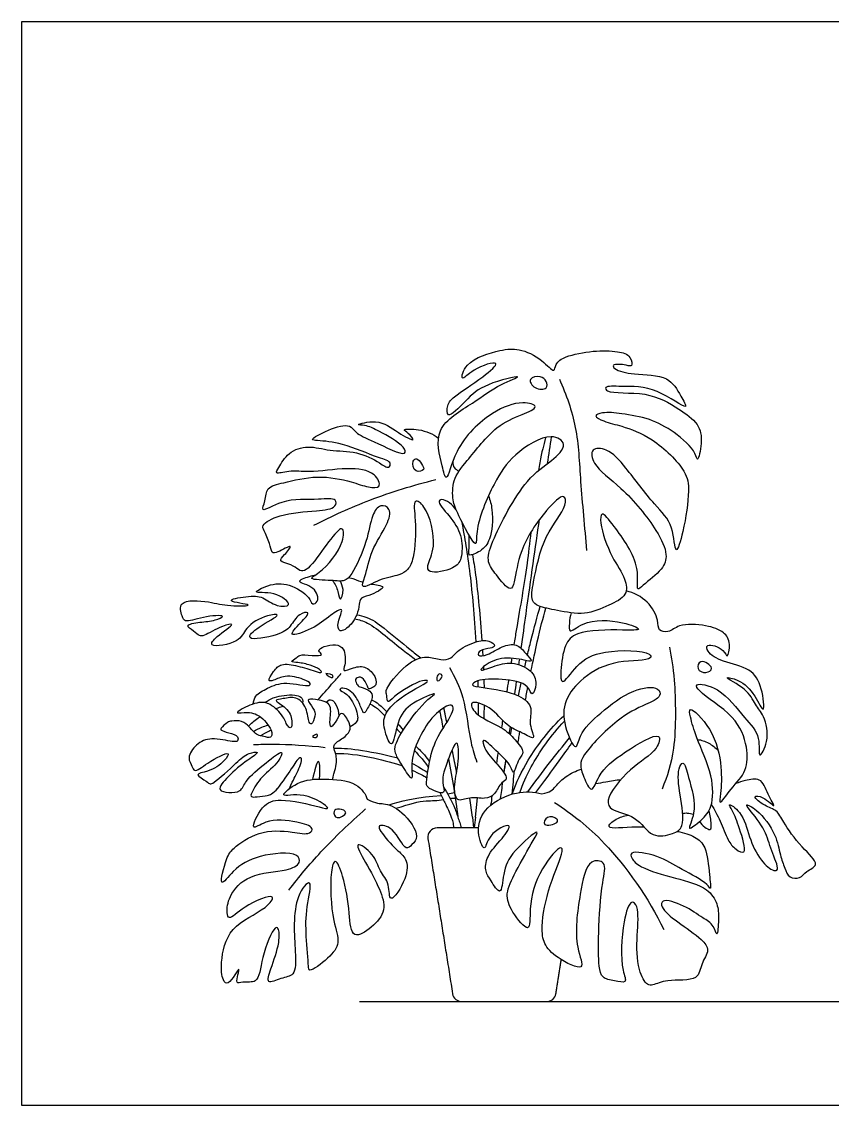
# Model space of a CAD drawing. Header units: millimetres. Extents: x 0.2 to 27.9, y 0.2 to 5.6.
# Drawn here: x 16.639 to 18.007, y 0.156 to 1.984 of the extents above; entities that cross this region are included whole.
import ezdxf

# ---------------------------------------------------------------- set-up
doc = ezdxf.new("R2010")
doc.units = ezdxf.units.MM
for name, color, linetype, true_color in [('AG-DIAGRAM', 7, 'Continuous', 0xfecc66), ('AG-PLANTS', 7, 'Continuous', 0x66ccff), ('X-VPRT', 6, 'Continuous', 0xff00ff)]:
    doc.layers.add(name, color=color, linetype=linetype, true_color=true_color)

msp = doc.modelspace()

# ---------------------------------------------------------------- linework, layer by layer
at = {"layer": 'AG-DIAGRAM'}
msp.add_line((17.2089, 0.3307), (21.7098, 0.3307), dxfattribs=at)
at = {"layer": 'AG-PLANTS'}
for p, q in [((17.3996, 0.6421), (17.3952, 0.6742)), ((17.4047, 0.6421), (17.408, 0.6743)), ((17.3996, 0.6421), (17.4013, 0.6239)), ((17.4047, 0.6421), (17.4029, 0.6239))]:
    msp.add_line(p, q, dxfattribs=at)
for centre, start, end in [((17.34, 0.6083), 90, 189.0255), ((17.3816, 0.3463), 189.0255, 270), ((17.5252, 0.3463), 270, 350.9745)]:
    msp.add_arc(centre, 0.0156, start, end, dxfattribs=at)
for points, knots in [([(17.5369, 1.3962), (17.5337, 1.3952), (17.5159, 1.4171), (17.4783, 1.4337), (17.4467, 1.4309), (17.388, 1.4139), (17.3781, 1.3734), (17.4005, 1.3999), (17.4543, 1.416), (17.4143, 1.3809), (17.3689, 1.353), (17.3571, 1.3394), (17.3553, 1.3101), (17.3919, 1.3488), (17.4175, 1.3728), (17.4969, 1.3916), (17.4402, 1.3707), (17.403, 1.3406), (17.331, 1.301), (17.3479, 1.2397), (17.3563, 1.2012), (17.37, 1.2699), (17.4297, 1.3263), (17.4794, 1.3451), (17.5164, 1.3357), (17.4786, 1.319), (17.4384, 1.3037), (17.3913, 1.2435), (17.3656, 1.2131), (17.3659, 1.1749), (17.3744, 1.1544), (17.4088, 1.0877), (17.4038, 1.1317), (17.4353, 1.2071), (17.4666, 1.2536), (17.5289, 1.2933), (17.5633, 1.2714), (17.5305, 1.2391), (17.4878, 1.215), (17.4325, 1.1103), (17.423, 1.0725), (17.439, 1.0525), (17.4641, 1.0196), (17.4723, 1.0427), (17.4784, 1.0957), (17.519, 1.156), (17.556, 1.1917), (17.5589, 1.1626), (17.5179, 1.1171), (17.5035, 1.0425), (17.4974, 1.0076), (17.5116, 0.9968), (17.5443, 0.9907), (17.5894, 0.9813), (17.6285, 0.9989), (17.6627, 1.0146), (17.6585, 1.0469), (17.6337, 1.0801), (17.6144, 1.1338), (17.617, 1.1611), (17.6426, 1.1283), (17.6854, 1.0695), (17.675, 1.0201), (17.6898, 1.0361), (17.7215, 1.0584), (17.7304, 1.0865), (17.7106, 1.1293), (17.6545, 1.1991), (17.6035, 1.2323), (17.5979, 1.2662), (17.6309, 1.2638), (17.6603, 1.2308), (17.7058, 1.1685), (17.7401, 1.1384), (17.7415, 1.0754), (17.7579, 1.1302), (17.7666, 1.1918), (17.7615, 1.2279), (17.7052, 1.2833), (17.6537, 1.302), (17.6243, 1.3084), (17.6024, 1.3194), (17.6219, 1.3262), (17.653, 1.3231), (17.7002, 1.3148), (17.7397, 1.2936), (17.777, 1.2611), (17.7795, 1.2375), (17.7887, 1.2764), (17.7827, 1.3072), (17.7464, 1.3323), (17.6964, 1.3624), (17.6283, 1.3554), (17.6216, 1.3703), (17.6573, 1.3678), (17.7079, 1.3707), (17.7695, 1.3225), (17.7496, 1.356), (17.7312, 1.3891), (17.6744, 1.388), (17.6409, 1.3954), (17.6341, 1.4076), (17.6593, 1.4055), (17.6708, 1.4008), (17.6675, 1.4218), (17.6434, 1.4292), (17.6039, 1.4296), (17.5583, 1.4212), (17.5396, 1.4087), (17.539, 1.3968), (17.5369, 1.3962)], [0, 0, 0, 0, 0.285523, 0.64879, 0.969356, 1.403679, 1.671731, 1.94383, 2.290215, 2.602994, 3.032728, 3.274156, 3.492314, 3.828568, 4.219073, 4.618393, 4.926852, 5.353175, 5.826671, 6.257135, 6.511737, 6.89578, 7.420596, 7.833428, 8.092864, 8.37831, 8.766082, 9.249726, 9.605625, 9.924305, 10.223839, 10.635428, 10.888182, 11.403299, 11.842796, 12.30237, 12.579392, 12.904874, 13.316499, 13.921158, 14.255121, 14.538209, 14.858029, 15.063747, 15.475125, 15.975418, 16.315928, 16.528133, 16.966508, 17.465169, 17.778316, 17.986082, 18.307042, 18.686523, 19.055149, 19.377089, 19.660204, 20.029583, 20.461515, 20.679078, 20.979506, 21.483304, 21.810752, 21.996821, 22.352555, 22.637855, 23.009704, 23.547779, 23.9872, 24.2503, 24.51391, 24.889467, 25.381594, 25.778071, 26.119873, 26.441075, 26.903781, 27.234265, 27.72023, 28.138417, 28.454392, 28.677466, 28.870962, 29.192852, 29.578433, 29.963294, 30.358181, 30.542529, 30.836681, 31.156631, 31.512767, 31.955057, 32.400012, 32.539132, 32.828812, 33.26531, 33.675711, 33.919437, 34.264709, 34.678954, 35.005253, 35.144419, 35.402593, 35.5732, 35.781497, 36.049843, 36.409106, 36.792502, 37.049861, 37.230259, 37.230259, 37.230259, 37.230259]), ([(17.5056, 1.367), (17.4997, 1.3704), (17.4919, 1.3832), (17.5156, 1.3875), (17.5254, 1.3788), (17.5275, 1.3628), (17.5119, 1.3633), (17.5056, 1.367)], [0, 0, 0, 0, 0.221136, 0.451325, 0.651306, 0.837725, 1.078938, 1.078938, 1.078938, 1.078938]), ([(17.5465, 1.3813), (17.5582, 1.3552), (17.578, 1.2994), (17.5813, 1.2075), (17.5893, 1.1307), (17.5922, 1.0919)], [0, 0, 0, 0, 0.519161, 1.055696, 1.661045, 1.661045, 1.661045, 1.661045]), ([(17.3723, 1.1603), (17.3676, 1.1691), (17.3488, 1.1817), (17.3394, 1.1723), (17.3668, 1.1452), (17.3832, 1.1151), (17.3826, 1.0779), (17.3697, 1.06), (17.3254, 1.0513), (17.3227, 1.0691), (17.3411, 1.0987), (17.3248, 1.1652), (17.2981, 1.1822), (17.3055, 1.1387), (17.3021, 1.0814), (17.292, 1.0593), (17.275, 1.0489), (17.2447, 1.0454), (17.2087, 1.0234), (17.2208, 1.0517), (17.2273, 1.0929), (17.2555, 1.1324), (17.2642, 1.1626), (17.2427, 1.1715), (17.2284, 1.149), (17.2229, 1.107), (17.1983, 1.0536), (17.1838, 1.0386), (17.1634, 1.042), (17.1179, 1.0423), (17.1467, 1.0553), (17.1843, 1.1022), (17.1822, 1.1313), (17.1704, 1.1252), (17.1455, 1.0908), (17.1188, 1.0541), (17.1054, 1.0593), (17.0946, 1.0687), (17.0708, 1.0729), (17.0825, 1.0842), (17.1002, 1.1058), (17.0711, 1.0882), (17.0598, 1.087), (17.0579, 1.1048), (17.0483, 1.1247), (17.0427, 1.1363), (17.0776, 1.155), (17.1331, 1.1586), (17.1696, 1.1622), (17.1706, 1.1818), (17.1359, 1.1762), (17.0817, 1.1812), (17.0398, 1.1527), (17.0513, 1.177), (17.0507, 1.1997), (17.084, 1.2067), (17.1372, 1.2205), (17.1946, 1.2092), (17.2212, 1.1985), (17.2481, 1.1965), (17.2343, 1.2271), (17.187, 1.2327), (17.1248, 1.2225), (17.0934, 1.2282), (17.0647, 1.2193), (17.0741, 1.2339), (17.0882, 1.2593), (17.1231, 1.2702), (17.1594, 1.2591), (17.204, 1.2603), (17.241, 1.2423), (17.2581, 1.2286), (17.2641, 1.2421), (17.237, 1.2489), (17.1824, 1.2738), (17.142, 1.2773), (17.1225, 1.2783), (17.1582, 1.2975), (17.1931, 1.307), (17.203, 1.2885), (17.2314, 1.2775), (17.2902, 1.2475), (17.2834, 1.271), (17.2421, 1.2935), (17.2214, 1.3036), (17.1982, 1.3035), (17.243, 1.3148), (17.2696, 1.2929), (17.3071, 1.2724), (17.2921, 1.2902), (17.2784, 1.2972), (17.3134, 1.2975), (17.3326, 1.2887), (17.3425, 1.2817)], [0, 0, 0, 0, 0.306691, 0.445252, 0.770735, 1.114017, 1.439483, 1.699678, 2.046761, 2.229809, 2.554735, 3.016675, 3.248316, 3.567005, 4.008224, 4.273047, 4.506832, 4.833051, 5.137223, 5.368307, 5.744195, 6.141475, 6.427134, 6.643163, 6.901199, 7.278679, 7.707743, 7.941565, 8.205175, 8.525581, 8.751062, 9.202966, 9.458378, 9.606679, 9.983907, 10.352091, 10.529832, 10.750384, 10.987527, 11.182938, 11.409939, 11.674896, 11.849606, 12.068151, 12.338, 12.507689, 12.827927, 13.268541, 13.58627, 13.760979, 14.057739, 14.499295, 14.825097, 15.04029, 15.296319, 15.595328, 16.019303, 16.444159, 16.755155, 16.989302, 17.243146, 17.62552, 18.072519, 18.402975, 18.656372, 18.828503, 19.133746, 19.457697, 19.800374, 20.175181, 20.539559, 20.770404, 20.917377, 21.181506, 21.630318, 21.996628, 22.163033, 22.475346, 22.81097, 23.030579, 23.36033, 23.772702, 23.951425, 24.338973, 24.629794, 24.810089, 25.112412, 25.477675, 25.771528, 25.975037, 26.141363, 26.415904, 26.753463, 26.753463, 26.753463, 26.753463]), ([(17.5233, 1.2827), (17.5198, 1.2685), (17.5162, 1.2575), (17.5121, 1.2317), (17.5114, 1.2271)], [0, 0, 0, 0, 0.3713859, 0.4450513, 0.4450513, 0.4450513, 0.4450513]), ([(17.3137, 1.238), (17.3111, 1.2418), (17.3066, 1.2495), (17.2969, 1.2433), (17.3012, 1.2218), (17.3213, 1.2276), (17.316, 1.2344), (17.3137, 1.238)], [0, 0, 0, 0, 0.1937887, 0.3453978, 0.5755782, 0.775032, 0.9504314, 0.9504314, 0.9504314, 0.9504314]), ([(17.3664, 1.2417), (17.367, 1.2381), (17.3662, 1.2324), (17.3738, 1.2276), (17.3772, 1.2258)], [0, 0, 0, 0, 0.1849238, 0.2902732, 0.2902732, 0.2902732, 0.2902732]), ([(17.1322, 1.1345), (17.1629, 1.1504), (17.2259, 1.1791), (17.3003, 1.2024), (17.338, 1.2116)], [0, 0, 0, 0, 0.570083, 1.174523, 1.174523, 1.174523, 1.174523]), ([(17.4268, 1.184), (17.4297, 1.1769), (17.4358, 1.1514), (17.4318, 1.1107), (17.416, 1.0909), (17.391, 1.0803), (17.395, 1.0954), (17.3943, 1.1099), (17.3941, 1.1176)], [0.796451, 0.796451, 0.796451, 0.796451, 0.970193, 1.365661, 1.650687, 1.894684, 2.080184, 2.300457, 2.300457, 2.300457, 2.300457]), ([(17.3812, 1.1417), (17.3868, 1.1117), (17.3945, 1.0718), (17.4028, 0.9809), (17.4055, 0.9376)], [0, 0, 0, 0, 0.5353436, 0.961061, 0.961061, 0.961061, 0.961061]), ([(17.4821, 0.9266), (17.4849, 0.9467), (17.4964, 1.0288), (17.5061, 1.0973), (17.5129, 1.1445)], [0.7954677, 0.7954677, 0.7954677, 0.7954677, 0.9938067, 1.6275405, 1.6275405, 1.6275405, 1.6275405]), ([(17.4985, 1.1231), (17.4963, 1.1045), (17.4881, 1.0369), (17.4802, 0.998), (17.4711, 0.9415), (17.4698, 0.9331)], [0.882865, 0.882865, 0.882865, 0.882865, 1.102869, 1.7035674, 1.8027737, 1.8027737, 1.8027737, 1.8027737]), ([(17.3997, 1.0848), (17.4016, 1.0747), (17.4072, 1.0396), (17.4128, 0.9794), (17.4155, 0.94)], [0.2580911, 0.2580911, 0.2580911, 0.2580911, 0.4722426, 0.9502416, 0.9502416, 0.9502416, 0.9502416]), ([(17.2085, 1.0012), (17.2077, 0.9892), (17.199, 0.9676), (17.1736, 0.9505), (17.1708, 0.9715), (17.1857, 0.9996), (17.1558, 0.9802), (17.1335, 0.9601), (17.0836, 0.9432), (17.1096, 0.9698), (17.1288, 0.9903), (17.1042, 0.985), (17.0927, 0.9621), (17.0728, 0.9482), (17.0109, 0.9375), (17.0385, 0.965), (17.0819, 0.9855), (17.0492, 0.9831), (17.0149, 0.9627), (17.0085, 0.9355), (16.9505, 0.9266), (16.968, 0.9483), (17.0042, 0.9714), (16.9742, 0.9643), (16.9483, 0.9482), (16.9384, 0.9469), (16.9302, 0.9561), (16.9113, 0.9665), (16.9424, 0.9718), (16.9624, 0.9726), (16.9881, 0.9837), (16.9427, 0.981), (16.9146, 0.9692), (16.9092, 0.9812), (16.9012, 1.0108), (16.9591, 1.0056), (16.984, 0.9979), (17.0419, 0.9987), (16.9741, 1.0067), (17.0218, 1.0157), (17.0462, 1.015), (17.0666, 0.9968), (17.1002, 0.9976), (17.0663, 1.0246), (17.0227, 1.0177), (17.0577, 1.036), (17.0897, 1.0376), (17.1246, 1.0158), (17.128, 0.9993), (17.142, 1.0055), (17.1351, 1.0324), (17.0973, 1.0386), (17.1195, 1.0469), (17.1315, 1.0501), (17.1348, 1.0507)], [0, 0, 0, 0, 0.287935, 0.509921, 0.694845, 0.914775, 1.130892, 1.432522, 1.708191, 1.940059, 2.158215, 2.336316, 2.574966, 2.826451, 3.144649, 3.375115, 3.663944, 3.858531, 4.162692, 4.413969, 4.719779, 4.911773, 5.181826, 5.374351, 5.652333, 5.788703, 5.959159, 6.132544, 6.351659, 6.597297, 6.772982, 7.044017, 7.308028, 7.459546, 7.676358, 7.995067, 8.291067, 8.549749, 8.807462, 9.047756, 9.303575, 9.553937, 9.761509, 10.024418, 10.284683, 10.507621, 10.794183, 11.091229, 11.26134, 11.401871, 11.631567, 11.870432, 12.076436, 12.158603, 12.158603, 12.158603, 12.158603]), ([(17.1637, 1.0412), (17.1677, 1.0359), (17.1738, 1.0219), (17.1756, 1.0025), (17.1845, 1.0243), (17.1778, 1.0367), (17.1769, 1.0404)], [27.2283359, 27.2283359, 27.2283359, 27.2283359, 27.3931155, 27.5699316, 27.7653647, 27.9080584, 27.9080584, 27.9080584, 27.9080584]), ([(17.2446, 1.0259), (17.2396, 1.0228), (17.2303, 1.0165), (17.2108, 1.0138), (17.2091, 1.0048), (17.2085, 1.0012)], [14.2266629, 14.2266629, 14.2266629, 14.2266629, 14.4267737, 14.627591, 14.7851848, 14.7851848, 14.7851848, 14.7851848]), ([(17.2288, 1.0354), (17.2329, 1.0347), (17.2412, 1.0337), (17.2514, 1.0307), (17.2462, 1.0269), (17.2446, 1.0259)], [13.7758744, 13.7758744, 13.7758744, 13.7758744, 13.9308647, 14.0941575, 14.2266629, 14.2266629, 14.2266629, 14.2266629]), ([(17.5662, 0.9867), (17.5644, 0.981), (17.5636, 0.9707), (17.5617, 0.949), (17.5889, 0.9762), (17.6487, 0.9744), (17.6924, 0.9568), (17.6477, 0.9582), (17.5756, 0.9577), (17.5541, 0.9329), (17.5484, 0.8924), (17.5492, 0.8597), (17.5781, 0.904), (17.6179, 0.9251), (17.6994, 0.9236), (17.7035, 0.9049), (17.6398, 0.9085), (17.5868, 0.8806), (17.5529, 0.8396), (17.5524, 0.7987), (17.5752, 0.7479), (17.5804, 0.7853), (17.6167, 0.8191), (17.6663, 0.8578), (17.7139, 0.8642), (17.7196, 0.8437), (17.688, 0.8308), (17.6433, 0.8087), (17.5875, 0.75), (17.5808, 0.7306), (17.5865, 0.7111), (17.6019, 0.678), (17.613, 0.7187), (17.6521, 0.7497), (17.7223, 0.7919), (17.7107, 0.7508), (17.6652, 0.7267), (17.623, 0.6731), (17.6338, 0.6514), (17.6777, 0.6462), (17.7002, 0.6052), (17.738, 0.6131), (17.76, 0.6255), (17.7495, 0.6801), (17.745, 0.7203), (17.7567, 0.7398), (17.7654, 0.7045), (17.7811, 0.6534), (17.7583, 0.6144), (17.7886, 0.6382), (17.8065, 0.6593), (17.8068, 0.7142), (17.7774, 0.7741), (17.7685, 0.8075), (17.7634, 0.8337), (17.8091, 0.7875), (17.8211, 0.7285), (17.8201, 0.6862), (17.8143, 0.6583), (17.8381, 0.6932), (17.8643, 0.7187), (17.8649, 0.7622), (17.8452, 0.8146), (17.7841, 0.8497), (17.7734, 0.8701), (17.8221, 0.8602), (17.8571, 0.8091), (17.8875, 0.7817), (17.8804, 0.7337), (17.9021, 0.773), (17.8939, 0.8125), (17.8761, 0.832), (17.865, 0.8587), (17.8169, 0.8813), (17.8536, 0.8733), (17.8759, 0.8514), (17.8946, 0.809), (17.8893, 0.8637), (17.87, 0.8943), (17.8239, 0.9026), (17.7964, 0.9185), (17.7933, 0.9369), (17.8252, 0.927), (17.83, 0.9071), (17.8366, 0.9364), (17.8248, 0.956), (17.794, 0.9668), (17.7487, 0.969), (17.7322, 0.9528), (17.7121, 0.9559), (17.7147, 0.9761), (17.6968, 1.0082), (17.6724, 1.0206), (17.6593, 1.0238)], [0, 0, 0, 0, 0.237893, 0.436762, 0.717287, 1.173867, 1.474506, 1.766186, 2.253235, 2.553874, 2.921707, 3.159837, 3.491818, 3.902114, 4.384007, 4.528258, 4.940099, 5.389693, 5.779789, 6.149369, 6.493218, 6.742732, 7.145676, 7.60319, 7.958588, 8.15015, 8.447268, 8.864119, 9.361876, 9.600775, 9.860702, 10.134356, 10.414722, 10.850853, 11.28953, 11.540013, 11.961896, 12.407305, 12.635258, 12.99092, 13.353566, 13.674409, 13.929088, 14.332617, 14.70325, 14.894246, 15.177827, 15.615377, 15.90087, 16.167428, 16.472509, 16.873533, 17.335816, 17.676842, 17.873021, 18.253831, 18.710934, 19.085305, 19.298453, 19.597134, 19.950678, 20.299952, 20.719438, 21.188523, 21.374174, 21.70675, 22.158285, 22.523652, 22.818779, 23.100961, 23.464192, 23.743588, 24.059354, 24.387995, 24.627563, 24.977316, 25.262638, 25.589293, 25.934712, 26.311881, 26.623618, 26.796501, 27.086182, 27.275838, 27.523287, 27.787307, 28.104017, 28.475111, 28.736772, 28.949073, 29.176943, 29.50867, 29.863902, 29.863902, 29.863902, 29.863902]), ([(17.4925, 0.9149), (17.4946, 0.9236), (17.5027, 0.9569), (17.509, 0.9802), (17.5141, 0.9976)], [0.7319537, 0.7319537, 0.7319537, 0.7319537, 0.8444771, 1.1896725, 1.1896725, 1.1896725, 1.1896725]), ([(17.4986, 0.8875), (17.5023, 0.9059), (17.5119, 0.951), (17.5188, 0.9773), (17.5236, 0.9949)], [1.0281083, 1.0281083, 1.0281083, 1.0281083, 1.267402, 1.6516058, 1.6516058, 1.6516058, 1.6516058]), ([(17.2011, 0.9768), (17.208, 0.9754), (17.2324, 0.9678), (17.2728, 0.9298), (17.2975, 0.9129), (17.3039, 0.9076)], [0.1634557, 0.1634557, 0.1634557, 0.1634557, 0.3552761, 0.8432445, 1.0376522, 1.0376522, 1.0376522, 1.0376522]), ([(17.2043, 0.9833), (17.2097, 0.9825), (17.2268, 0.9785), (17.251, 0.9614), (17.2896, 0.9285), (17.3067, 0.9153), (17.3125, 0.9109)], [0.183938, 0.183938, 0.183938, 0.183938, 0.33598, 0.672099, 1.091461, 1.306754, 1.306754, 1.306754, 1.306754]), ([(17.0296, 0.8328), (17.0302, 0.8375), (17.0323, 0.8482), (17.0552, 0.8605), (17.0832, 0.8727), (17.124, 0.8608), (17.1272, 0.8685), (17.1129, 0.876), (17.0835, 0.8828), (17.0657, 0.8729), (17.0521, 0.8702), (17.0646, 0.8893), (17.0765, 0.9027), (17.1057, 0.8973), (17.1311, 0.889), (17.1478, 0.8843), (17.1406, 0.8926), (17.1256, 0.899), (17.1072, 0.9031), (17.0902, 0.9034), (17.1033, 0.9108), (17.1076, 0.9168), (17.1272, 0.9147), (17.1505, 0.9142), (17.1363, 0.9232), (17.1506, 0.9312), (17.1682, 0.9344), (17.1853, 0.9277), (17.1858, 0.9), (17.1796, 0.8855), (17.2005, 0.8958), (17.2206, 0.8976), (17.2361, 0.8802), (17.2377, 0.8683), (17.2354, 0.8628), (17.2277, 0.859), (17.2243, 0.8577), (17.223, 0.8634), (17.2143, 0.8797), (17.205, 0.8777), (17.2011, 0.8745), (17.205, 0.8638), (17.2116, 0.8609), (17.2281, 0.8563), (17.2322, 0.8435), (17.2236, 0.8266), (17.2163, 0.8146), (17.2119, 0.8264), (17.2043, 0.8445), (17.1943, 0.8551), (17.1819, 0.8611), (17.1719, 0.8568), (17.1915, 0.8499), (17.2038, 0.8239), (17.2068, 0.81), (17.2044, 0.8017), (17.1973, 0.7958), (17.1933, 0.7944)], [0, 0, 0, 0, 0.210644, 0.48365, 0.806754, 1.152266, 1.256482, 1.463348, 1.77392, 2.030949, 2.183114, 2.412398, 2.650083, 2.941769, 3.250857, 3.437609, 3.572508, 3.804438, 4.063499, 4.242317, 4.413203, 4.566054, 4.821371, 5.045356, 5.198208, 5.387692, 5.632567, 5.850854, 6.140112, 6.31238, 6.540473, 6.796099, 7.053329, 7.240057, 7.370544, 7.533943, 7.623936, 7.747971, 7.982392, 8.136825, 8.249801, 8.423352, 8.576871, 8.800056, 8.988306, 9.237563, 9.413203, 9.574133, 9.829082, 10.045318, 10.250922, 10.381289, 10.594865, 10.901586, 11.109061, 11.266237, 11.467285, 11.467285, 11.467285, 11.467285]), ([(17.3461, 0.9079), (17.3387, 0.9088), (17.3216, 0.9162), (17.2864, 0.9017), (17.2504, 0.8567), (17.2556, 0.8485), (17.2556, 0.8318), (17.269, 0.8487), (17.3118, 0.8746), (17.3303, 0.872), (17.295, 0.8559), (17.2472, 0.821), (17.2503, 0.7888), (17.265, 0.7512), (17.2725, 0.8074), (17.2929, 0.8345), (17.3459, 0.8556), (17.3191, 0.8383), (17.2859, 0.7955), (17.2666, 0.7621), (17.2707, 0.7455), (17.2811, 0.7295), (17.3013, 0.6964), (17.2937, 0.7369), (17.3116, 0.7825), (17.3345, 0.8158), (17.3645, 0.8359), (17.3702, 0.8213), (17.3448, 0.7857), (17.3288, 0.7518), (17.3218, 0.7021), (17.3224, 0.6919), (17.3392, 0.6843), (17.3552, 0.6806), (17.346, 0.7039), (17.3567, 0.7341), (17.3758, 0.7831), (17.3778, 0.7308), (17.3678, 0.7012), (17.3709, 0.6643), (17.3959, 0.6776), (17.4202, 0.6712), (17.4387, 0.6798), (17.4467, 0.7009), (17.4628, 0.7061), (17.44, 0.7334), (17.4201, 0.7539), (17.4142, 0.7795), (17.4413, 0.7518), (17.465, 0.7315), (17.4686, 0.71), (17.4771, 0.7422), (17.4895, 0.751), (17.4707, 0.7747), (17.4498, 0.7955), (17.4048, 0.8116), (17.392, 0.8414), (17.4338, 0.8281), (17.4559, 0.7953), (17.4813, 0.7864), (17.5095, 0.7687), (17.4927, 0.8008), (17.5036, 0.8268), (17.4782, 0.852), (17.4217, 0.8606), (17.3946, 0.8634), (17.4104, 0.8756), (17.4494, 0.8752), (17.4943, 0.8692), (17.5001, 0.8425), (17.5102, 0.8688), (17.4998, 0.8916), (17.466, 0.9056), (17.4372, 0.8974), (17.41, 0.887), (17.4199, 0.8987), (17.4489, 0.9138), (17.484, 0.9078), (17.5037, 0.9031), (17.4882, 0.9192), (17.4752, 0.9362), (17.4484, 0.9309), (17.4276, 0.915), (17.4067, 0.9126), (17.4126, 0.9257), (17.4291, 0.926), (17.4406, 0.9306), (17.4264, 0.9423), (17.4039, 0.9387), (17.373, 0.9233), (17.3646, 0.909), (17.3524, 0.9072), (17.3461, 0.9079)], [0, 0, 0, 0, 0.272521, 0.61855, 1.026394, 1.192935, 1.373325, 1.583339, 1.9963, 2.158541, 2.458742, 2.891853, 3.208193, 3.472928, 3.811764, 4.178448, 4.525299, 4.739065, 5.174252, 5.51633, 5.7271, 5.990861, 6.266567, 6.538183, 6.943359, 7.314068, 7.614468, 7.771844, 8.129865, 8.498944, 8.884728, 9.049159, 9.286346, 9.47219, 9.701249, 10.048995, 10.367124, 10.677452, 11.030106, 11.315684, 11.566919, 11.848468, 12.088341, 12.348553, 12.53216, 12.831125, 13.15869, 13.363684, 13.654521, 13.99651, 14.174586, 14.447695, 14.655377, 14.931311, 15.249212, 15.638952, 15.874957, 16.182013, 16.541093, 16.844997, 17.094034, 17.360619, 17.651149, 17.956542, 18.395052, 18.635436, 18.818014, 19.179488, 19.551909, 19.764638, 19.996721, 20.274044, 20.596394, 20.919591, 21.172562, 21.321779, 21.643989, 21.990527, 22.180985, 22.396993, 22.657452, 22.930066, 23.230174, 23.44332, 23.600695, 23.833449, 23.99288, 24.188392, 24.459049, 24.785503, 25.006091, 25.237614, 25.237614, 25.237614, 25.237614]), ([(17.7325, 0.9289), (17.736, 0.9104), (17.7422, 0.8745), (17.7445, 0.755), (17.7286, 0.7114), (17.7199, 0.6891)], [0, 0, 0, 0, 0.420463, 1.021035, 1.494854, 1.494854, 1.494854, 1.494854]), ([(17.7808, 0.8926), (17.7791, 0.8969), (17.783, 0.9113), (17.8108, 0.8933), (17.7934, 0.8835), (17.7826, 0.888), (17.7808, 0.8926)], [0, 0, 0, 0, 0.1991604, 0.455303, 0.6488726, 0.8628974, 0.8628974, 0.8628974, 0.8628974]), ([(17.1394, 0.8397), (17.1468, 0.8486), (17.1619, 0.8662), (17.1728, 0.8782), (17.1783, 0.8842)], [0, 0, 0, 0, 0.3300322, 0.6063584, 0.6063584, 0.6063584, 0.6063584]), ([(17.1521, 0.8842), (17.1643, 0.8844), (17.1672, 0.8728), (17.154, 0.8807), (17.1521, 0.8842)], [0, 0, 0, 0, 0.3061744, 0.6647782, 0.6647782, 0.6647782, 0.6647782]), ([(17.3415, 0.8719), (17.3396, 0.8721), (17.3383, 0.8784), (17.3439, 0.8856), (17.3515, 0.8798), (17.3438, 0.8718), (17.3415, 0.8719)], [0, 0, 0, 0, 0.1382945, 0.2924622, 0.4245165, 0.6050966, 0.6050966, 0.6050966, 0.6050966]), ([(17.3609, 0.8945), (17.3699, 0.8782), (17.387, 0.8464), (17.3952, 0.7673), (17.4036, 0.7457), (17.4073, 0.7346)], [0, 0, 0, 0, 0.418275, 0.908358, 1.239242, 1.239242, 1.239242, 1.239242]), ([(17.1637, 0.7057), (17.1649, 0.7117), (17.1694, 0.7251), (17.1706, 0.7357), (17.1694, 0.7474), (17.1679, 0.7516), (17.1626, 0.7648), (17.1814, 0.775), (17.1946, 0.7866), (17.1931, 0.8007), (17.1789, 0.8238), (17.1713, 0.8062), (17.1592, 0.7887), (17.1588, 0.8084), (17.1639, 0.8359), (17.136, 0.8405), (17.1172, 0.8422), (17.1323, 0.8252), (17.1356, 0.8136), (17.1286, 0.7968), (17.1224, 0.8028), (17.1212, 0.8271), (17.1025, 0.847), (17.0824, 0.8416), (17.0605, 0.84), (17.0885, 0.8269), (17.0958, 0.8065), (17.0948, 0.7908), (17.0865, 0.7953), (17.0813, 0.8131), (17.0591, 0.834), (17.0392, 0.8377), (17.0117, 0.8259), (16.9974, 0.8156), (17.0227, 0.8211), (17.0434, 0.812), (17.0539, 0.799), (17.0621, 0.7863), (17.0604, 0.774), (17.0468, 0.7789), (17.0363, 0.7788), (17.023, 0.7944), (17.0114, 0.8052), (16.9932, 0.8045), (16.9862, 0.8027), (16.9752, 0.793), (16.9737, 0.7883), (16.989, 0.7844), (17.0045, 0.7795), (17.0043, 0.7691), (16.9927, 0.7691), (16.9588, 0.7778), (16.9332, 0.7665), (16.917, 0.7426), (16.9265, 0.7287), (16.9301, 0.7163), (16.9515, 0.7339), (16.9947, 0.7567), (16.9798, 0.7339), (16.9563, 0.7182), (16.9277, 0.7152), (16.9512, 0.7026), (16.9567, 0.6969), (16.9654, 0.701), (17.0017, 0.7339), (17.0187, 0.7499), (17.0437, 0.7538), (17.0164, 0.736), (16.9889, 0.7137), (16.9662, 0.6861), (16.9895, 0.6832), (17.0093, 0.6837), (17.017, 0.7061), (17.048, 0.7308), (17.083, 0.7595), (17.0719, 0.7316), (17.0428, 0.7117), (17.0312, 0.6915), (17.0255, 0.6797), (17.0255, 0.6748), (17.0369, 0.6767), (17.0535, 0.6783), (17.0603, 0.6807), (17.0677, 0.6866), (17.0704, 0.6903)], [-17.595106, -17.595106, -17.595106, -17.595106, -17.524917, -17.223766, -17.223766, -17.075247, -16.887617, -16.641986, -16.413191, -16.204658, -15.95576, -15.74662, -15.528546, -15.333474, -15.052816, -14.77351, -14.57988, -14.358687, -14.147918, -13.938374, -13.821655, -13.547143, -13.27157, -13.01315, -12.81607, -12.563087, -12.288014, -12.099129, -11.971291, -11.730476, -11.426743, -11.179075, -10.866032, -10.696318, -10.46227, -10.189439, -9.961715, -9.744248, -9.581787, -9.392495, -9.20971, -8.964162, -8.738549, -8.512097, -8.353293, -8.143892, -8.047721, -7.835944, -7.61053, -7.468557, -7.300535, -6.971001, -6.674921, -6.395291, -6.176973, -6.017012, -5.734624, -5.391437, -5.188963, -4.86482, -4.63148, -4.395972, -4.238404, -4.085507, -3.695271, -3.399704, -3.196214, -2.945631, -2.574954, -2.29286, -2.071797, -1.830357, -1.580742, -1.205135, -0.892568, -0.672585, -0.330016, 0, 0, 0.122104, 0.295807, 0.528462, 0.680898, 0.886535, 0.886535, 0.886535, 0.886535]), ([(17.0492, 0.8352), (17.0542, 0.8388), (17.0648, 0.8455), (17.0984, 0.8505), (17.1149, 0.8442), (17.113, 0.8345)], [0, 0, 0, 0, 0.311848, 0.736418, 1.047146, 1.047146, 1.047146, 1.047146]), ([(17.1525, 0.836), (17.1605, 0.8445), (17.1711, 0.831), (17.1739, 0.8194), (17.1743, 0.8128)], [0, 0, 0, 0, 0.3559522, 0.7382403, 0.7382403, 0.7382403, 0.7382403]), ([(17.0679, 0.8249), (17.0692, 0.8255), (17.0739, 0.8273), (17.0777, 0.8285), (17.0804, 0.8292)], [0.5618209, 0.5618209, 0.5618209, 0.5618209, 0.6040565, 0.7121766, 0.7121766, 0.7121766, 0.7121766]), ([(17.0215, 0.7954), (17.0264, 0.8004), (17.0312, 0.8052), (17.0399, 0.8107), (17.0413, 0.8116)], [0, 0, 0, 0, 0.2566914, 0.3009681, 0.3009681, 0.3009681, 0.3009681]), ([(17.4669, 0.6809), (17.4742, 0.7007), (17.4913, 0.7397), (17.5307, 0.7911), (17.5539, 0.8132)], [0, 0, 0, 0, 0.4458417, 0.9945318, 0.9945318, 0.9945318, 0.9945318]), ([(17.0299, 0.7866), (17.0345, 0.7894), (17.0428, 0.7935), (17.0512, 0.7963), (17.0547, 0.7973)], [0, 0, 0, 0, 0.2243104, 0.3831316, 0.3831316, 0.3831316, 0.3831316]), ([(17.042, 0.779), (17.0463, 0.7823), (17.0529, 0.786), (17.0585, 0.7882), (17.0597, 0.7886)], [0, 0, 0, 0, 0.2259059, 0.2885704, 0.2885704, 0.2885704, 0.2885704]), ([(17.4799, 0.6836), (17.4853, 0.6985), (17.4968, 0.7281), (17.533, 0.7811), (17.5549, 0.804)], [0, 0, 0, 0, 0.3855041, 0.9316568, 0.9316568, 0.9316568, 0.9316568]), ([(17.1299, 0.7783), (17.1389, 0.7858), (17.139, 0.7743), (17.1315, 0.7765), (17.1299, 0.7783)], [0, 0, 0, 0, 0.3368848, 0.6159089, 0.6159089, 0.6159089, 0.6159089]), ([(17.4768, 0.7666), (17.4773, 0.7699), (17.4782, 0.7762), (17.4793, 0.7828), (17.4798, 0.786)], [0.49949551, 0.49949551, 0.49949551, 0.49949551, 0.55037512, 0.59413982, 0.59413982, 0.59413982, 0.59413982]), ([(17.4934, 0.6845), (17.5053, 0.7011), (17.5298, 0.7339), (17.5522, 0.7618), (17.5636, 0.7756)], [0, 0, 0, 0, 0.4384864, 0.848948, 0.848948, 0.848948, 0.848948]), ([(17.7796, 0.7731), (17.7862, 0.7721), (17.7992, 0.768), (17.8101, 0.7592), (17.8147, 0.7542)], [0, 0, 0, 0, 0.2508618, 0.5042364, 0.5042364, 0.5042364, 0.5042364]), ([(17.0303, 0.7644), (17.0419, 0.7649), (17.0652, 0.766), (17.1228, 0.7633), (17.1513, 0.7596)], [0, 0, 0, 0, 0.3308197, 0.8509422, 0.8509422, 0.8509422, 0.8509422]), ([(17.3042, 0.7616), (17.3098, 0.7564), (17.3198, 0.7462), (17.3251, 0.7388), (17.3273, 0.7352)], [0.6827404, 0.6827404, 0.6827404, 0.6827404, 0.8275586, 0.9742991, 0.9742991, 0.9742991, 0.9742991]), ([(17.5066, 0.6835), (17.5201, 0.701), (17.5464, 0.7366), (17.5606, 0.7571), (17.5677, 0.7674)], [0, 0, 0, 0, 0.4563858, 0.7988091, 0.7988091, 0.7988091, 0.7988091]), ([(17.0908, 0.6903), (17.0982, 0.707), (17.1045, 0.7169), (17.1139, 0.7412), (17.1064, 0.7432), (17.0931, 0.7217), (17.0796, 0.7028), (17.0699, 0.6897)], [20.292188, 20.292188, 20.292188, 20.292188, 20.514999, 20.811649, 20.917432, 21.206824, 21.559474, 21.559474, 21.559474, 21.559474]), ([(17.1414, 0.7062), (17.1424, 0.7167), (17.1425, 0.7286), (17.139, 0.7424), (17.133, 0.7208), (17.1297, 0.7056)], [18.5036998, 18.5036998, 18.5036998, 18.5036998, 18.7031105, 18.8551371, 19.1308175, 19.1308175, 19.1308175, 19.1308175]), ([(17.1686, 0.7494), (17.1868, 0.7495), (17.2182, 0.7469), (17.2701, 0.7323), (17.2812, 0.729)], [0, 0, 0, 0, 0.4134617, 0.6786273, 0.6786273, 0.6786273, 0.6786273]), ([(17.517, 0.6815), (17.5311, 0.6832), (17.5405, 0.695), (17.5572, 0.7118), (17.5745, 0.7202), (17.5835, 0.7231)], [0, 0, 0, 0, 0.290679, 0.6272273, 0.9893973, 0.9893973, 0.9893973, 0.9893973]), ([(17.2221, 0.6722), (17.22, 0.6798), (17.2042, 0.7039), (17.149, 0.707), (17.1074, 0.7054), (17.0674, 0.6717), (17.117, 0.6874), (17.1667, 0.6524), (17.1362, 0.6608), (17.0755, 0.6749), (17.0448, 0.6649), (17.0213, 0.6141), (17.0541, 0.6405), (17.1002, 0.6352), (17.1333, 0.6261), (17.1243, 0.611), (17.0926, 0.6184), (17.0392, 0.621), (16.9955, 0.5899), (16.9842, 0.5751), (16.9691, 0.5165), (16.9988, 0.5569), (17.0362, 0.5789), (17.1046, 0.5848), (17.1105, 0.5629), (17.0833, 0.5491), (17.0225, 0.5486), (16.9881, 0.5111), (16.9842, 0.4823), (16.9894, 0.4665), (17.0126, 0.4934), (17.0737, 0.5169), (17.0476, 0.4825), (16.987, 0.4602), (16.9743, 0.3989), (16.9763, 0.3687), (16.9882, 0.3547), (17.0129, 0.4035), (16.9973, 0.3575), (17.0133, 0.3657), (17.0398, 0.3596), (17.0426, 0.4047), (17.063, 0.4571), (17.0739, 0.4549), (17.0745, 0.4271), (17.0605, 0.3898), (17.0499, 0.3575), (17.0773, 0.3716), (17.1021, 0.3737), (17.1008, 0.4182), (17.0945, 0.5033), (17.1324, 0.5454), (17.118, 0.4848), (17.1184, 0.4445), (17.1228, 0.3931), (17.1236, 0.3787), (17.1585, 0.404), (17.1782, 0.4305), (17.1619, 0.4673), (17.1582, 0.5442), (17.1679, 0.5765), (17.1841, 0.5372), (17.192, 0.4845), (17.1951, 0.4328), (17.232, 0.4561), (17.2554, 0.4845), (17.2431, 0.5226), (17.2223, 0.5606), (17.1959, 0.6065), (17.236, 0.5788), (17.2418, 0.5506), (17.2609, 0.5315), (17.2576, 0.4898), (17.2911, 0.5394), (17.29, 0.5722), (17.2713, 0.5866), (17.2452, 0.6149), (17.2391, 0.6307), (17.2694, 0.6251), (17.2852, 0.5826), (17.2982, 0.5963), (17.3125, 0.6099), (17.2828, 0.6537), (17.2506, 0.6667), (17.2384, 0.6642), (17.2221, 0.6722)], [0, 0, 0, 0, 0.329218, 0.757468, 1.160089, 1.480078, 1.822895, 2.219441, 2.444136, 2.919987, 3.261842, 3.612163, 3.889341, 4.314259, 4.623072, 4.796989, 5.116217, 5.554582, 5.966015, 6.249301, 6.61593, 6.91665, 7.341384, 7.801113, 8.00921, 8.304439, 8.764215, 9.169476, 9.481066, 9.656716, 9.98722, 10.398763, 10.669358, 11.146051, 11.594871, 11.918025, 12.100707, 12.418803, 12.693997, 12.87724, 13.147748, 13.524383, 13.956176, 14.084265, 14.370342, 14.770623, 15.045308, 15.314396, 15.587718, 15.948275, 16.514888, 16.834797, 17.205471, 17.623549, 18.03975, 18.197129, 18.548735, 18.881295, 19.242325, 19.773724, 20.03098, 20.341095, 20.809268, 21.167745, 21.490883, 21.843548, 22.192794, 22.612875, 22.945522, 23.258419, 23.585583, 23.895071, 24.175614, 24.548243, 24.885315, 25.165699, 25.536718, 25.720179, 25.99594, 26.360883, 26.55784, 26.794835, 27.198246, 27.54421, 27.778398, 27.778398, 27.778398, 27.778398]), ([(17.6078, 0.6986), (17.6136, 0.6996), (17.6252, 0.7016), (17.6422, 0.7043), (17.6507, 0.7057)], [0, 0, 0, 0, 0.2354517, 0.5199947, 0.5199947, 0.5199947, 0.5199947]), ([(17.8032, 0.6635), (17.8084, 0.6543), (17.8185, 0.6364), (17.83, 0.6033), (17.8423, 0.588), (17.8656, 0.576), (17.8498, 0.6261), (17.841, 0.6499), (17.8289, 0.6684), (17.8572, 0.6487), (17.866, 0.6084), (17.884, 0.5699), (17.9065, 0.5501), (17.9193, 0.5529), (17.9023, 0.5879), (17.8964, 0.619), (17.8694, 0.652), (17.8587, 0.6663), (17.8843, 0.6527), (17.9132, 0.6137), (17.9184, 0.5788), (17.9269, 0.5568), (17.9333, 0.5388), (17.9541, 0.5375), (17.962, 0.5514), (17.9894, 0.5613), (17.9524, 0.593), (17.9254, 0.6314), (17.9141, 0.6548), (17.8944, 0.6591), (17.8695, 0.6788), (17.892, 0.6776), (17.916, 0.6518), (17.8966, 0.6825), (17.8883, 0.7101), (17.8601, 0.7037), (17.8496, 0.7009), (17.8444, 0.6985)], [0, 0, 0, 0, 0.315488, 0.643136, 0.900929, 1.106805, 1.459019, 1.780112, 1.965237, 2.22236, 2.595454, 2.967289, 3.260663, 3.402722, 3.72148, 4.060394, 4.428295, 4.59842, 4.840806, 5.242184, 5.574819, 5.845603, 6.077444, 6.30222, 6.525475, 6.76934, 7.111618, 7.514641, 7.783645, 8.041626, 8.301647, 8.505059, 8.772344, 9.03184, 9.329995, 9.599636, 9.83283, 9.83283, 9.83283, 9.83283]), ([(17.2584, 0.6625), (17.2618, 0.6635), (17.2872, 0.6707), (17.306, 0.6759), (17.3472, 0.6782)], [0.4498377, 0.4498377, 0.4498377, 0.4498377, 0.5059699, 1.1186425, 1.1186425, 1.1186425, 1.1186425]), ([(17.3444, 0.6833), (17.3478, 0.6775), (17.3556, 0.6611), (17.3609, 0.6504), (17.364, 0.6421)], [1.3462296, 1.3462296, 1.3462296, 1.3462296, 1.5073981, 1.7973206, 1.7973206, 1.7973206, 1.7973206]), ([(17.3507, 0.6934), (17.3579, 0.6824), (17.3699, 0.658), (17.373, 0.6484), (17.375, 0.6421)], [1.518032, 1.518032, 1.518032, 1.518032, 1.7966685, 2.047222, 2.047222, 2.047222, 2.047222]), ([(17.7455, 0.618), (17.7576, 0.6154), (17.7753, 0.6103), (17.7964, 0.591), (17.7988, 0.5486), (17.8037, 0.516), (17.7946, 0.5327), (17.7506, 0.5544), (17.717, 0.5769), (17.6656, 0.5866), (17.668, 0.5711), (17.6855, 0.5544), (17.7427, 0.5391), (17.7962, 0.5247), (17.8146, 0.4956), (17.8159, 0.4726), (17.8133, 0.4351), (17.807, 0.4616), (17.7874, 0.4721), (17.7596, 0.4928), (17.7191, 0.5059), (17.7179, 0.4872), (17.7472, 0.4637), (17.7858, 0.4382), (17.8018, 0.4171), (17.7847, 0.3952), (17.7828, 0.3632), (17.7288, 0.3698), (17.7056, 0.3582), (17.6934, 0.3577), (17.6772, 0.3872), (17.6769, 0.4411), (17.6817, 0.4886), (17.6666, 0.505), (17.6518, 0.4614), (17.649, 0.3877), (17.663, 0.3604), (17.6384, 0.3664), (17.6175, 0.3695), (17.6123, 0.3929), (17.6123, 0.4487), (17.6168, 0.5274), (17.6282, 0.5674), (17.5926, 0.572), (17.5803, 0.508), (17.5695, 0.4288), (17.5953, 0.3773), (17.54, 0.4045), (17.5196, 0.4274), (17.5152, 0.4599), (17.5273, 0.5255), (17.5531, 0.5803), (17.5496, 0.5968), (17.5101, 0.5513), (17.4946, 0.4947), (17.4992, 0.4401), (17.4643, 0.4835), (17.4542, 0.5129), (17.473, 0.5507), (17.4995, 0.5982), (17.5169, 0.6268), (17.4651, 0.583), (17.4513, 0.5518), (17.4488, 0.5044), (17.4305, 0.5367), (17.4203, 0.5492), (17.4233, 0.5785), (17.448, 0.6021), (17.4726, 0.6373), (17.425, 0.6143), (17.4212, 0.5781), (17.4042, 0.621), (17.4214, 0.6622), (17.4736, 0.687), (17.503, 0.6847), (17.517, 0.6815)], [-23.698064, -23.698064, -23.698064, -23.698064, -23.386206, -23.106144, -22.727417, -22.459126, -22.291716, -21.901343, -21.51238, -21.148949, -20.99171, -20.728806, -20.292728, -19.874337, -19.569676, -19.280216, -19.004898, -18.795933, -18.52885, -18.183044, -17.849833, -17.676, -17.336953, -16.943739, -16.684543, -16.407038, -16.126198, -15.741349, -15.454623, -15.286428, -14.986918, -14.560468, -14.173996, -13.987108, -13.653098, -13.147476, -12.900307, -12.664931, -12.412601, -12.16692, -11.744306, -11.230171, -10.908718, -10.662484, -10.238546, -9.708156, -9.384692, -9.024071, -8.703412, -8.399909, -7.930399, -7.494603, -7.35244, -6.968179, -6.497507, -6.180056, -5.843425, -5.524635, -5.169913, -4.73486, -4.518019, -4.13118, -3.756282, -3.454479, -3.189378, -2.949438, -2.670603, -2.320763, -2.045817, -1.714493, -1.447399, -1.151585, -0.778976, -0.367231, 0, 0, 0, 0]), ([(17.2704, 0.6569), (17.2964, 0.6646), (17.3139, 0.6707), (17.3412, 0.6696), (17.3506, 0.6716)], [0.4751461, 0.4751461, 0.4751461, 0.4751461, 0.8443808, 1.0735185, 1.0735185, 1.0735185, 1.0735185]), ([(17.5382, 0.6668), (17.5687, 0.6466), (17.6276, 0.6021), (17.6978, 0.5053), (17.7227, 0.4521)], [0, 0, 0, 0, 0.586157, 1.32925, 1.32925, 1.32925, 1.32925]), ([(17.0899, 0.5189), (17.1069, 0.5411), (17.1428, 0.5843), (17.1929, 0.633), (17.2194, 0.6558)], [0, 0, 0, 0, 0.532303, 1.126379, 1.126379, 1.126379, 1.126379]), ([(17.1715, 0.6411), (17.167, 0.6422), (17.163, 0.6537), (17.1747, 0.6566), (17.1928, 0.6505), (17.1768, 0.6399), (17.1715, 0.6411)], [0, 0, 0, 0, 0.1995846, 0.3811315, 0.5828697, 0.8183447, 0.8183447, 0.8183447, 0.8183447]), ([(17.364, 0.6421), (17.3649, 0.6394), (17.3665, 0.634), (17.3678, 0.6273), (17.3682, 0.6239)], [0, 0, 0, 0, 0.1631028, 0.3417599, 0.3417599, 0.3417599, 0.3417599]), ([(17.375, 0.6421), (17.3762, 0.639), (17.3783, 0.6329), (17.3801, 0.6269), (17.381, 0.6239)], [0, 0, 0, 0, 0.1750683, 0.3462509, 0.3462509, 0.3462509, 0.3462509]), ([(17.5219, 0.6298), (17.5191, 0.6324), (17.5251, 0.6465), (17.5434, 0.6403), (17.5447, 0.6311), (17.5255, 0.6264), (17.5219, 0.6298)], [0, 0, 0, 0, 0.1986549, 0.4213086, 0.5547441, 0.8077649, 0.8077649, 0.8077649, 0.8077649]), ([(17.6897, 0.625), (17.6854, 0.6251), (17.66, 0.6253), (17.6192, 0.6196), (17.64, 0.6386), (17.6555, 0.6442), (17.6625, 0.6455)], [24.0858868, 24.0858868, 24.0858868, 24.0858868, 24.1636145, 24.5440962, 24.7773936, 24.9629584, 24.9629584, 24.9629584, 24.9629584]), ([(17.7547, 0.6483), (17.7573, 0.6488), (17.7625, 0.6494), (17.7696, 0.648), (17.7728, 0.6467)], [0, 0, 0, 0, 0.1568553, 0.3388104, 0.3388104, 0.3388104, 0.3388104]), ([(17.7829, 0.6344), (17.7872, 0.6284), (17.8033, 0.6154), (17.8027, 0.6317), (17.802, 0.6456), (17.7989, 0.6525)], [0, 0, 0, 0, 0.2638346, 0.4323013, 0.7002482, 0.7002482, 0.7002482, 0.7002482])]:
    msp.add_open_spline(points, degree=3, knots=knots, dxfattribs=at)
for points, degree in [([(17.5267, 1.2387), (17.5289, 1.2538), (17.5311, 1.2687), (17.5334, 1.2838)], 3), ([(17.1904, 1.0461), (17.1938, 1.0456), (17.1971, 1.0448), (17.1997, 1.0439)], 3), ([(17.1997, 1.0439), (17.2047, 1.0418), (17.2099, 1.0398), (17.2152, 1.0383)], 3), ([(17.4166, 0.9245), (17.4168, 0.9211), (17.417, 0.9177), (17.4172, 0.9143)], 3), ([(17.4662, 0.91), (17.4658, 0.9073), (17.4654, 0.9046), (17.4649, 0.9018)], 3), ([(17.4783, 0.8994), (17.4787, 0.9024), (17.4791, 0.9054), (17.4795, 0.9084)], 3), ([(17.488, 0.8953), (17.4888, 0.899), (17.4897, 0.9026), (17.4905, 0.9062)], 3), ([(17.4182, 0.8957), (17.4182, 0.894), (17.4183, 0.8923), (17.4184, 0.8907)], 3), ([(17.4086, 0.872), (17.4087, 0.8687), (17.4088, 0.8653), (17.4088, 0.862)], 3), ([(17.419, 0.8743), (17.4191, 0.8695), (17.4193, 0.865), (17.4193, 0.8606)], 3), ([(17.4606, 0.8731), (17.4596, 0.8667), (17.4587, 0.8602), (17.4577, 0.8536)], 3), ([(17.4713, 0.8493), (17.4723, 0.8565), (17.4733, 0.8636), (17.4743, 0.8708)], 3), ([(17.4773, 0.8468), (17.4789, 0.8541), (17.4804, 0.8613), (17.482, 0.8684)], 3), ([(17.4892, 0.8393), (17.4905, 0.8465), (17.4919, 0.8536), (17.4933, 0.8608)], 3), ([(17.2267, 0.8331), (17.2324, 0.8303), (17.2376, 0.8277), (17.252, 0.8129)], 3), ([(17.2293, 0.8399), (17.2349, 0.8374), (17.24, 0.8352), (17.2553, 0.8196)], 3), ([(17.3512, 0.8261), (17.3532, 0.8157), (17.3561, 0.8012)], 2), ([(17.4093, 0.8348), (17.4094, 0.828), (17.4094, 0.8212), (17.4094, 0.8146)], 3), ([(17.4194, 0.831), (17.4193, 0.8234), (17.4191, 0.8159), (17.4189, 0.8082)], 3), ([(17.3443, 0.8211), (17.3464, 0.8115), (17.3483, 0.8016), (17.3501, 0.7917)], 3), ([(17.4506, 0.8053), (17.45, 0.8011), (17.4494, 0.7969), (17.4488, 0.7926)], 3), ([(17.2717, 0.7915), (17.274, 0.7888), (17.2765, 0.7859), (17.2792, 0.7829)], 3), ([(17.2739, 0.7994), (17.2767, 0.7963), (17.2798, 0.7928), (17.283, 0.789)], 3), ([(17.4622, 0.7826), (17.4627, 0.7864), (17.4632, 0.7903), (17.4638, 0.7942)], 3), ([(17.4641, 0.7807), (17.4649, 0.7847), (17.4656, 0.7886), (17.4664, 0.7926)], 3), ([(17.1658, 0.7585), (17.186, 0.7587), (17.2205, 0.7557), (17.2735, 0.7418)], 3), ([(17.3017, 0.7542), (17.3107, 0.7453), (17.3191, 0.7354), (17.3255, 0.7252)], 3), ([(17.3652, 0.7552), (17.3687, 0.7375), (17.3728, 0.7166)], 2), ([(17.4429, 0.7511), (17.442, 0.7449), (17.4411, 0.7386), (17.4402, 0.7324)], 3), ([(17.2976, 0.7332), (17.3059, 0.7289), (17.3214, 0.7188), (17.3242, 0.7175)], 3), ([(17.3593, 0.7404), (17.3655, 0.7067), (17.3712, 0.6754), (17.375, 0.6421)], 3), ([(17.4532, 0.7165), (17.4542, 0.7237), (17.4551, 0.7309), (17.4561, 0.7382)], 3), ([(17.4532, 0.7165), (17.4542, 0.7234), (17.4554, 0.7305), (17.4565, 0.7377)], 3), ([(17.2975, 0.7213), (17.3093, 0.7156), (17.3166, 0.7125), (17.323, 0.7081)], 3), ([(17.4669, 0.6809), (17.4682, 0.6949), (17.4694, 0.7079), (17.4709, 0.7211)], 3), ([(17.4473, 0.6731), (17.4486, 0.6824), (17.4499, 0.6918), (17.4511, 0.7013)], 3), ([(17.358, 0.6813), (17.3618, 0.6822), (17.3655, 0.683), (17.3692, 0.6837)], 3), ([(17.4327, 0.6781), (17.432, 0.6727), (17.4313, 0.6673), (17.4305, 0.662)], 3), ([(17.3621, 0.6735), (17.365, 0.6739), (17.3679, 0.6741), (17.3707, 0.6742)], 3), ([(17.41, 0.6239), (17.375, 0.6239), (17.34, 0.6239)], 2), ([(17.3246, 0.6059), (17.3454, 0.4749), (17.3662, 0.3439)], 2), ([(17.5406, 0.3439), (17.5451, 0.3726), (17.5497, 0.4014)], 2), ([(17.3816, 0.3307), (17.4534, 0.3307), (17.5252, 0.3307)], 2)]:
    msp.add_open_spline(points, degree=degree, dxfattribs=at)
at = {"layer": 'X-VPRT'}
msp.add_lwpolyline([(16.6386, 1.9844), (16.6386, 0.1556), (22.125, 0.1556), (22.125, 1.9844)], close=True, dxfattribs=at)

doc.saveas('drawing.dxf')
